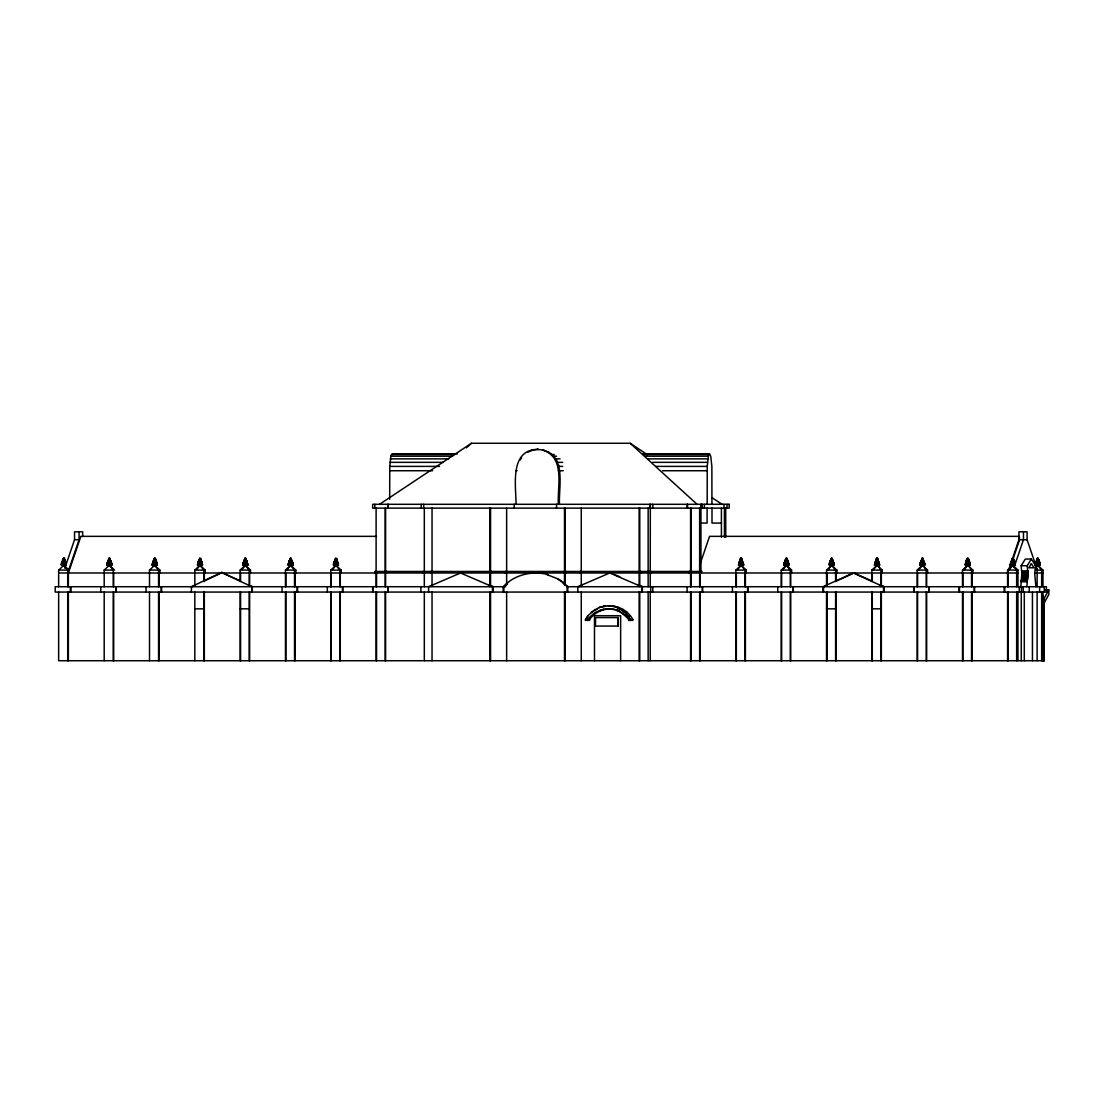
<?xml version="1.0" encoding="UTF-8"?>
<svg xmlns="http://www.w3.org/2000/svg" width="1104" height="1104" viewBox="0 0 1104 1104"><rect width="100%" height="100%" fill="white"/><g stroke="black" fill="none" stroke-linecap="round" stroke-linejoin="round"><path stroke-width="1.5" d="M1043.832 647.096L1043.984 602.743L1043.984 660.73L1044.08 602.743L1044.08 660.73L58.65 660.73L58.65 592.061M1020.814 586.721L1022.056 570.892M1026.858 586.721L1028.1 570.892L1021.614 570.892L1021.186 565.703L1025.34 559.038L1031.384 559.038L1035.566 565.703L1034.683 573.431L1035.911 586.721M876.935 558.748C878.08 558.831 877.542 557.658 876.286 558.941M922.254 558.748L923.013 558.569M967.573 558.748C969.864 558.265 965.351 558.514 968.429 558.941C967.725 555.781 963.654 564.185 966.635 566.269L968.456 566.269L969.588 565.055L968.263 558.748M1012.672 558.748C1014.383 557.603 1011.319 559.88 1012.782 558.182C1019.227 564.931 1006.337 561.274 1011.747 566.269L1013.817 566.269C1017.612 564.13 1013.127 562.253 1010.574 563.44L1015.183 564.241L1010.367 564.241L1011.043 563.978M1037.677 558.748L1038.533 558.941M63.728 558.845C62.928 556.071 67.91 562.529 64.874 566.269L62.804 566.269C57.919 559.079 66.806 566.2 66.185 563.978M109.268 558.748C110.386 559.19 110.027 557.189 108.62 558.941M154.588 558.748L155.443 558.941L153.939 558.941M199.907 558.748L200.597 558.748M245.226 558.748C246.385 558.928 245.778 557.589 244.577 558.941M290.545 558.748L291.249 558.486M335.864 558.748L336.734 558.941L335.588 558.279M740.977 558.748C741.833 558.955 741.847 557.272 740.329 558.941M786.296 558.748L787.152 558.941L785.648 558.941M831.616 558.748L832.306 558.748M389.684 499.27L389.767 466.385L390.871 456.2L392.058 453.951L457.277 453.951M707.167 504.307L707.25 466.385L708.368 456.2L709.555 453.951L710.741 456.2L711.859 466.385L711.942 504.307M108.785 558.748L109.379 558.182L109.475 558.941M158.576 586.721L158.576 570.078L155.471 566.269C157.43 564.931 156.395 559.756 153.47 560.625L155.912 560.625L155.36 559.894C152.642 560.998 154.808 556.595 155.305 558.941M290.752 558.941L290.531 558.21L288.53 563.178L292.781 563.178C289.883 560.515 286.005 564.503 289.621 566.269L291.691 566.269C296.162 564.779 288.586 556.83 291.318 559.894L289.538 560.377L290.324 558.941L289.745 559.894L291.98 560.873L289.317 560.873L291.87 560.625M335.064 560.625C329.227 566.297 342.378 567.249 337.106 561.384C332.621 564.172 335.92 556.444 336.071 558.941M740.494 558.748L741.074 558.182L741.184 558.941M785.496 560.625L783.812 565.055L785.358 566.269L788.96 565.055L787.525 561.384C783.316 563.827 785.951 556.651 786.986 558.748M830.815 560.625C825.143 566.255 838.019 567.194 832.844 561.384C828.373 564.172 831.671 556.444 831.823 558.941M882.22 572.99L882.22 570.078L878.066 566.269L879.598 565.055L877.942 559.894L876.203 560.377L876.921 558.21L877.142 558.941M927.539 572.99L927.539 570.078L923.386 566.269C928.229 564.006 920.143 559.424 922.792 558.941C923.054 561.329 925.442 564.434 923.137 566.269L919.798 565.055L922.585 558.279M1011.319 562.654L1011.664 560.377L1013.444 559.894C1010.505 560.321 1014.19 556.651 1012.023 558.941M1037.194 558.748L1038.077 558.279L1037.029 558.941M876.452 558.748L877.625 558.748M921.771 558.748L922.351 558.182L922.461 558.941M1012.189 558.748L1013.527 558.941M154.105 558.748L154.808 558.21L154.795 558.941M244.743 558.748L245.916 558.748M785.813 558.748L786.393 558.182L786.503 558.941M967.587 558.569L967.67 561.991M516.079 504.307C516.023 485.926 509.151 449.259 538.31 449.369L531.755 450.101M197.161 568.808L199.231 566.269L198.182 564.503L197.423 565.055L198.968 566.269L201.052 566.269C204.958 565.096 198.72 555.974 200.114 558.941M61.921 565.055L62.321 562.916M107.861 562.916C106.081 564.172 107.902 564.448 108.592 566.269L108.592 565.055M289.138 562.916L292.615 562.654L288.944 561.881L291.856 561.632L291.318 559.411C291.125 560.901 290.228 556.43 289.027 563.44M334.001 562.654L338.1 563.178L333.85 563.178L337.934 562.654L334.264 561.881C338.128 563.951 338.362 559.535 335.299 559.411L333.85 563.178L338.017 562.916L334.512 562.654M739.445 563.44C738.921 560.915 742.923 557.782 740.411 559.894L739.652 561.122L742.205 561.384L743.282 563.44L743.668 565.055L742.109 566.269L738.521 565.055L740.177 560.625M784.765 563.44C784.019 555.657 791.927 562.529 784.682 561.881L788.366 562.654L784.268 563.178L784.944 562.654M830.084 563.44C829.145 558.017 835.963 562.888 832.499 566.269L835.604 570.078L835.604 581.573M875.417 563.44L876.052 560.873L878.743 561.881C874.244 560.694 873.637 564.599 878.674 563.44L875.072 562.654C880.675 564.089 878.246 562.046 877.363 558.941C877.238 560.004 872.533 562.502 879.005 562.654M920.846 562.916L924.476 563.178L920.308 562.916L924.407 562.916L923.482 561.384L920.929 561.122L923.551 561.632L920.639 561.881L924.324 562.654M966.166 562.916L969.795 563.178L970.264 565.055L968.705 566.269L972.859 570.078L972.859 572.99M1011.264 562.916L1014.907 563.178L1010.726 562.916M153.18 562.916L152.104 565.055L153.649 566.269L157.251 565.055L155.347 558.569M878.163 561.384L878.95 565.055L877.818 566.269L874.478 565.055L875.582 562.654M879.626 565.055C873.512 566.035 872.905 563.15 879.377 563.978M966.221 562.654C965.31 556.319 975.356 564.599 965.476 563.44L970.085 564.241L965.269 564.241L969.505 564.503M111.711 563.978C109.572 563.426 104.3 563.923 108.33 566.269L110.414 566.269C115.12 564.765 106.978 556.871 110.041 559.894L110.497 560.377C105.97 559.673 106.729 566.173 111.78 564.241L106.964 564.241L111.2 564.503L110.152 566.269L113.257 570.078L113.257 586.721M155.429 558.845L156.602 565.055L152.228 564.503L157.03 563.978M289.662 560.873C294.161 560.639 292.45 568.67 288.917 563.978M245.433 558.941L245.212 558.21L243.943 562.405M107.985 562.405C107.723 556.319 112.691 562.309 108.468 560.625M153.304 562.405C153.221 559.024 151.51 567.125 157.099 564.241L152.283 564.241L152.959 563.978M198.623 562.405C199.727 560.225 198.568 558.21 200.68 559.894L201.135 560.377C196.829 559.549 195.656 569.002 202.598 565.055M244.936 558.569L242.742 565.055L246.371 566.269L247.889 565.055L245.654 558.403M920.957 562.405L921.454 560.625M1011.388 562.405L1011.65 561.384M1036.38 562.405C1035.966 559.935 1039.802 558.251 1037.111 559.894L1035.649 563.178L1039.899 563.178L1035.814 562.654C1038.726 560.777 1042.342 564.724 1038.809 566.269L1035.221 565.055L1036.325 562.654M65.812 562.654L62.128 561.881L65.55 561.881L62.417 561.122L64.736 559.894L63.411 558.941L62.707 561.384L65.357 561.384C60.582 560.308 61.231 564.627 65.881 562.916L61.948 562.405L62.569 561.881M153.566 561.384C155.747 556.347 150.834 563.095 155.899 561.632L152.807 562.405L156.74 562.916C145.673 561.812 161.115 565.469 155.015 558.941C152.159 559.976 157.334 559.866 154.256 558.941M744.965 586.721L744.965 570.078L741.86 566.269C744.013 564.889 742.619 559.59 739.363 561.881L743.13 562.916L739.114 562.654L743.199 563.178L738.949 563.178L739.625 562.654M829.67 562.916L833.837 563.178L829.587 563.178L830.263 562.654M203.895 581.573L203.895 570.078L200.79 566.269C203.481 564.296 200.707 561.329 197.892 563.178L202.142 563.178L198.044 562.654L198.748 561.881M249.214 584.996L249.214 570.078L246.109 566.269C248.8 564.296 246.026 561.329 243.211 563.178L247.462 563.178L243.363 562.654L244.067 561.881M1012.451 558.941L1013.444 559.411L1011.871 559.894L1014.107 560.873L1011.664 560.377L1012.34 558.941L1013.569 559.659L1011.954 560.377L1013.679 559.894L1013.099 558.941L1014.686 565.055L1013.555 566.269L1016.66 570.078L1016.66 586.721M63.176 558.569L64.211 558.279L63.08 558.941M64.805 568.229L74.534 539.732L74.534 531.797L82.676 531.797L82.676 536.558M67.717 572.99L79.074 539.732L79.074 531.797M700.309 563.426L709.555 536.351L1019.033 536.351M1007.593 572.99L1019.641 537.689M1009.332 569.802L1019.668 539.511M1013.955 567.622L1023.477 539.732L1023.477 531.797M877.777 558.845C873.499 559.562 881.917 561.66 875.914 560.377C877.045 559.659 878.701 558.044 876.383 558.569M1037.111 559.894C1039.761 558.458 1041.652 566.352 1035.731 562.916M108.247 560.377L110.276 559.894L108.537 560.377M969.643 562.654L965.959 561.881L968.87 561.632C961.349 561.011 972.638 561.425 967.007 559.411L968.581 559.894L966.842 560.377M63.949 558.941C65.688 558.265 61.286 557.865 64.625 559.659L63.163 559.894C68.503 561.812 60.085 559.135 64.515 559.411L64.17 558.941C67.151 566.531 58.802 557.437 64.515 559.894L65.164 560.873L62.514 560.873M1011.788 560.873C1013.748 559.88 1017.847 568.036 1010.312 564.503L1015.252 564.503M740.094 560.873C740.508 561.246 744.607 563.744 740.287 559.659C739.97 558.224 746.235 563.868 739.363 561.881M968.415 558.845L968.801 560.377L966.552 560.377C972.196 560.308 964.717 562.088 967.007 559.894M199.106 560.625C204.806 560.611 196.981 561.729 199.686 558.403M1039.112 560.873C1031.44 557.437 1044.177 561.632 1036.877 560.625M876.369 559.894C879.778 559.535 875.279 558.914 876.452 559.659M199.175 560.377C200.983 559.521 200.431 558.762 199.341 559.894L198.886 560.377M1042.342 602.743L1044.301 602.743L1044.301 598.161L1048.8 589.95L1045.35 589.95M1044.301 602.743L1048.8 594.532L1048.8 589.95M1027.658 570.892L1027.231 565.703L1031.384 559.038M614.79 609.353A25.944 25.682 90 0 0 590.06 618.764L589.508 620.379L585.355 620.379L587.894 615.701L595.028 609.574M599.182 610.595L603.64 609.353L594.808 612.623L587.894 618.764L587.521 620.379M587.563 619.606L587.894 618.764M831.284 558.941C834.003 560.128 831.257 559.535 831.05 559.411C830.374 559.259 836.929 562.598 830.001 561.881L833.686 562.654M1036.946 560.377L1038.685 559.894L1037.456 558.941M877.942 559.894L876.714 558.941M923.689 560.873L921.233 560.377L923.261 559.894L921.688 559.411C920.791 559.714 926.477 561.011 921.026 560.873M155.222 558.403L154.16 558.569M336.499 558.403L335.437 558.569M831.395 558.403L832.25 558.403M922.889 558.403L921.702 558.569M968.332 558.569L967.145 558.569M291.18 558.403L290.117 558.569M519.998 460.051L521.668 457.843M786.931 558.403L785.869 558.569M740.425 558.569L741.612 558.403M108.716 558.569L109.903 558.403M244.674 558.569L245.447 558.21M1012.12 558.569L1013.389 558.941L1013.003 558.279M1037.125 558.569C1038.685 557.451 1038.823 560.142 1037.111 559.411M242.48 568.808L244.55 566.269L243.501 564.503L242.742 565.055L247.917 565.055M286.764 570.078L289.869 566.269L288.82 564.503L288.061 565.055L293.236 565.055M332.083 570.078L335.188 566.269L334.153 564.503L333.38 565.055L334.94 566.269L338.528 565.055M737.196 570.078L740.301 566.269L739.252 564.503L738.493 565.055L743.668 565.055M782.515 570.078L785.62 566.269L784.571 564.503L783.812 565.055L788.987 565.055M827.834 570.078L830.939 566.269L829.891 564.503L829.132 565.055L830.677 566.269L834.279 565.055M873.154 570.078L876.259 566.269L875.21 564.503L874.451 565.055M918.473 570.078L921.578 566.269L920.529 564.503L919.77 565.055L924.945 565.055M963.792 570.078L966.897 566.269L965.848 564.503L965.089 565.055L970.264 565.055M1008.89 570.078L1011.995 566.269L1010.96 564.503L1010.188 565.055L1015.363 565.055M153.787 560.625L156.023 560.873L153.566 560.377L155.485 559.659M246.661 560.873L244.66 559.894C243.694 557.81 249.118 561.936 244.426 560.625M336.554 559.659L337.3 560.873L334.857 560.377L336.761 559.659L335.533 558.941M787.055 558.569L787.732 560.873L785.275 560.377L787.18 559.659L785.965 558.941M830.594 560.377L832.499 559.659L830.926 559.659L832.844 560.377L830.594 560.377C836.749 561.536 828.304 559.728 832.388 559.411L833.63 565.055L829.242 564.503L834.058 563.978M67.717 586.721L67.717 570.078L64.612 566.269L65.757 565.055L64.17 558.941L65.757 565.055L61.369 564.503M294.533 586.721L294.533 570.078L291.428 566.269L292.56 565.055L290.973 558.941M339.853 586.721L339.853 570.078L336.748 566.269L337.879 565.055L336.568 558.845M790.285 586.721L790.285 570.078L787.18 566.269L788.311 565.055L787.138 558.845M1041.665 586.721L1041.665 570.078L1038.56 566.269C1041.279 562.943 1036.835 559.217 1038.008 558.279M1012.451 558.403L1012.892 558.941M58.65 586.721L58.65 570.078L62.804 566.269L62.804 565.055M104.19 586.721L104.19 570.078L108.33 566.269L108.33 565.055M149.509 586.721L149.509 570.078L153.649 566.269L153.649 565.055M194.828 584.996L194.828 570.078L198.968 566.269L198.968 565.055M240.148 581.573L240.148 570.078L244.301 566.269L244.301 565.055M285.467 586.721L285.467 570.078L289.621 566.269L289.621 565.055M330.786 586.721L330.786 570.078L334.94 566.269L334.94 565.055M735.899 586.721L735.899 570.078L740.039 566.269L740.039 565.055M781.218 586.721L781.218 570.078L785.358 566.269L785.358 565.055M826.537 584.996L826.537 570.078L830.677 566.269L830.677 565.055M871.856 581.573L871.856 570.078L875.996 566.269L875.996 565.055M917.176 586.721L917.176 570.078L921.316 566.269L921.316 565.055M962.495 586.721L962.495 570.078L966.635 566.269L966.635 565.055M1007.593 586.721L1007.593 570.078L1011.747 566.269L1011.747 565.055M504.28 586.721L507.578 583.685M466.385 447.865L471.436 443.27L630.177 443.27L647.413 454.71M244.219 560.377L246.454 560.377L244.55 559.659L246.068 558.845M742.412 560.873L739.956 560.377L741.75 559.894C738.314 557.396 746.125 561.881 739.749 560.873M785.413 560.873L787.387 560.873L785.179 560.625L787.621 560.625L787.069 559.894C784.144 557.41 789.857 561.798 788.311 565.055L783.923 564.503L788.739 563.978M107.916 562.654L111.421 562.916L107.488 562.405L108.109 561.881M153.428 561.881L152.807 562.405L156.575 562.405L155.968 561.881C153.898 557.713 156.796 559.659 153.856 560.377M289.193 562.654L292.698 562.916L288.765 562.405L289.386 561.881M337.369 562.405L334.084 562.405L334.705 561.881M743.047 562.654L738.949 563.178L742.592 562.916L739.197 562.405L739.818 561.881M784.351 562.916L788.449 562.916L784.516 562.405L785.137 561.881M833.12 562.405L829.835 562.405L830.456 561.881M878.439 562.405L875.155 562.405L875.776 561.881M921.095 561.881L920.391 562.654L924.407 562.916M1011.512 561.881L1010.809 562.654L1014.824 562.916L1013.099 558.941L1013.444 559.894L1012.106 559.411M1036.794 560.873L1036.256 561.384L1038.988 561.632L1036.063 561.881L1039.237 562.654L1035.897 562.405L1036.518 561.881M64.06 558.279L64.432 558.748M922.944 558.486C921.288 558.997 923.786 559.328 921.564 559.659L923.482 560.377L921.233 560.377M108.468 559.894L110.276 559.894L108.703 559.411L109.696 558.941C110.952 571.141 112.829 559.59 108.151 560.625L110.593 560.625L108.785 559.659M155.912 560.625L153.787 559.894L155.36 559.411L156.52 564.503L152.283 564.241M200.597 559.659C200.114 563.702 204.971 563.137 198.789 560.625C204.682 561.108 196.581 559.769 200.68 559.411L201.922 565.055L197.547 564.503L202.487 564.503M1037.194 559.659L1038.685 559.894M599.182 607.545L591.289 612.32M62.017 564.503L61.258 565.055L66.419 565.055M107.543 564.503L106.784 565.055L111.959 565.055M379.555 504.307L471.436 443.27M876.134 560.625L878.37 560.873M966.345 560.873L968.801 560.377M1011.871 560.625L1014.107 560.873M156.658 562.654L152.987 561.881L156.409 561.881L153.704 560.873M199.024 560.873L201.728 561.881L198.306 561.881L201.977 562.654M244.343 560.873L247.048 561.881L243.625 561.881L247.296 562.654L245.654 558.941L244.426 559.894L245.999 559.411M337.106 561.384L334.443 561.384L334.981 560.873M921.371 560.873L923.261 560.625M966.248 561.122L968.898 560.625L966.248 561.122L969.381 561.881L965.959 561.881M111.338 562.654L107.668 561.881L110.579 561.632L108.316 561.122M153.635 561.122L156.216 561.384M197.961 562.916C210.257 563.012 192.096 560.556 200.997 560.873L200.335 558.941L201.839 564.503L197.602 564.241L198.278 563.978M246.606 561.881C240.713 561.922 246.923 559.135 246.854 562.916M291.856 561.632L289.124 561.384L291.635 560.873L289.427 560.625M784.682 561.881L787.594 561.632L784.972 561.122M875.32 561.881L878.232 561.632L875.513 561.384L878.025 560.873L875.817 560.625L878.26 560.625M921.302 561.122L923.882 561.384M65.964 563.178L61.631 563.44M107.668 561.881L111.09 561.881L107.944 561.122L110.359 560.873L109.696 558.941L110.897 562.916L107.254 563.178L111.504 563.178L107.405 562.654L110.828 562.654L109.696 558.941L111.283 565.055L106.909 564.503L111.849 564.503L107.033 563.978M155.36 559.894L155.015 558.941L156.216 562.916L152.573 563.178L156.823 563.178L152.725 562.654M1037.47 558.279L1037.884 558.941M110.041 559.411L108.703 559.894M338.307 563.978L333.505 564.503L337.879 565.055L336.416 558.845L335.064 559.894L337.189 560.625L334.747 560.625L336.803 560.377M967.173 559.411L968.139 558.941L969.588 565.055L965.2 564.503L970.016 563.978M1012.285 559.411L1013.362 558.748M63.245 558.486L64.57 558.748M240.575 572.99L240.575 581.008L221.587 572.438L191.378 586.721L191.378 592.061M192.248 586.721L195.256 585.286M204.323 581.008L222.456 572.438M823.943 586.721L826.965 585.341L826.965 572.99M852.647 573.666L836.032 581.228L836.032 572.99M578.882 586.721L581.932 585.41M527.726 452.226L532.832 450.101M741.736 558.569L740.48 558.845M61.493 563.978L65.66 564.503L61.438 564.241L62.114 563.978M247.669 563.978L242.921 564.241L243.598 563.978M337.755 564.241L333.56 564.241L334.236 563.978M743.42 563.978L738.673 564.241L739.349 563.978M788.173 564.241L783.992 564.241L784.668 563.978M833.492 564.241L829.311 564.241L829.987 563.978M244.508 560.377L246.233 559.894M289.828 560.377L291.553 559.894M335.147 560.377L336.872 559.894L336.706 558.845M740.246 560.377L741.985 559.894L740.411 559.411L741.405 558.941L742.992 565.055L738.604 564.503L743.544 564.503L742.854 564.241M603.64 606.289L598.961 607.545L605.585 606.289L603.419 606.289C614.818 604.081 627.458 609.022 632.84 619.606L632.84 620.379L628.7 620.379L628.7 619.606M785.565 560.377L787.304 559.894L785.731 559.411L786.724 558.941M336.292 558.941L335.064 559.894L336.872 559.894M741.75 559.411L740.177 559.894L741.985 559.894M787.069 559.411L785.496 559.894L787.304 559.894M968.263 559.659L966.773 559.894L968.581 559.894M62.417 561.122L64.819 560.873L64.17 558.941L65.66 564.503M153.263 561.122L155.678 560.873L155.015 558.941L156.423 563.978M334.54 561.122L336.955 560.873M739.652 561.122L742.067 560.873L741.405 558.941M830.291 561.122C833.851 560.252 833.313 562.391 830.001 561.881M1014.742 562.654L1011.071 561.881L1014.493 561.881L1011.347 561.122L1013.996 560.625M603.419 609.353C611.023 608.014 618.668 609.946 625.181 615.383C633.544 624.243 619.993 609.932 617.288 610.595M62.128 561.881L65.039 561.632M198.306 561.881L201.218 561.632M243.625 561.881L246.537 561.632M334.264 561.881L337.175 561.632M1011.071 561.881L1013.914 561.384M288.53 563.178L292.174 562.916M333.85 563.178L337.493 562.916M784.268 563.178L788.518 563.178L784.834 563.178M829.587 563.178L833.23 562.916M874.906 563.178L878.549 562.916M969.795 563.178L966.11 563.178M1014.3 562.916L1011.209 563.178M1035.649 563.178L1039.292 562.916M559.452 504.307C558.541 487.209 566.78 455.441 542.699 450.101C565.745 457.139 557.147 486.974 558.376 504.307M547.805 452.226L548.881 452.226M642.625 453.951L709.555 453.951M391.451 454.517L454.945 454.517M550.937 454.517L554.277 454.517M643.715 454.517L708.934 454.517M552.179 455.621L553.256 455.621M390.871 456.2L452.654 456.2M553.283 456.2L556.609 456.2M644.86 456.2L708.368 456.2M390.374 458.864L448.721 458.864M555.064 458.864L560.059 458.864M647.8 458.864L707.871 458.864M555.533 460.051L556.623 460.051M390.002 462.341L443.201 462.341M557.699 462.341L562.695 462.341M652.574 462.341L707.485 462.341M557.658 465.212L558.734 465.212M389.767 466.385L439.53 466.385M557.686 466.385L562.695 466.385M655.762 466.385L707.25 466.385M389.684 470.732L432.589 470.732M516.079 470.732L517.155 470.732M558.376 470.732L559.452 470.732M559.921 470.732L563.261 470.732M662.552 470.732L707.167 470.732M700.985 523.061L707.098 523.061L707.098 508.13M721.409 523.061L711.997 523.061L711.997 508.13M376.588 536.351L80.868 536.351L68.365 572.99L68.365 586.721M74.534 539.732L79.074 539.732M1027.079 539.732L1018.951 539.732L1018.951 531.797L1027.079 531.797L1027.079 539.732L1037.346 569.816M108.992 558.279L109.6 558.279M154.312 558.279L155.002 558.279M199.631 558.279L200.321 558.279M244.95 558.279L245.64 558.279M290.269 558.279L290.959 558.279M740.701 558.279L741.377 558.279M786.02 558.279L786.628 558.279M831.34 558.279L832.016 558.279M876.659 558.279L877.156 558.21M921.978 558.279L922.654 558.279M1038.367 558.748L1037.18 558.845M64.515 559.411L62.942 559.894M155.36 559.411L154.022 559.411L155.278 559.659M199.341 559.411L200.68 559.411M289.979 559.411L291.318 559.411M335.299 559.411L336.637 559.411M831.05 559.411L832.388 559.411M876.369 559.411L877.708 559.411M921.688 559.411L923.261 559.894M967.007 559.411L968.346 559.411M200.804 559.659L199.231 559.659L200.749 558.845M244.55 559.659L246.123 559.659M289.869 559.659L291.442 559.659M336.761 559.659L335.188 559.659L336.637 559.894M740.287 559.659L741.86 559.659M785.606 559.659L787.18 559.659M877.818 559.659L876.245 559.659L878.163 560.377L875.914 560.377M1011.995 559.659L1013.569 559.659M1036.987 559.659L1038.56 559.659M153.787 559.894L155.595 559.894M199.106 559.894L200.914 559.894M1011.871 559.894L1013.362 559.659M64.957 560.377L62.721 560.377L65.164 560.873M153.566 560.377L155.816 560.377M334.857 560.377L337.093 560.377M785.275 560.377L787.525 560.377M1036.656 560.377L1038.45 559.894M246.551 560.625L244.108 560.625L246.316 560.873L245.654 558.941L247.241 565.055L242.866 564.503L247.807 564.503L247.117 564.241M739.859 560.625L742.302 560.625M832.94 560.625L830.498 560.625L832.706 560.873L832.223 559.411M923.579 560.625L921.136 560.625L923.344 560.873M1039.002 560.625L1036.352 561.122L1039.485 561.881L1036.063 561.881M334.636 560.873L337.3 560.873M785.068 560.873L787.732 560.873M830.387 560.873L833.051 560.873M1011.347 561.122L1014.3 561.384M107.847 561.384L110.897 561.384M198.485 561.384L201.535 561.384M243.805 561.384L246.854 561.384M289.124 561.384L292.174 561.384M334.443 561.384L337.493 561.384M739.556 561.384L742.606 561.384M784.875 561.384L787.925 561.384M830.194 561.384L833.244 561.384M875.513 561.384L878.563 561.384M1036.256 561.384L1039.306 561.384M288.944 561.881L292.367 561.881L291.787 561.384M920.639 561.881L924.062 561.881L923.482 561.384M61.948 562.405L65.729 562.405L64.17 558.941L65.578 563.978M107.488 562.405L111.256 562.405L109.696 558.941L111.104 563.978M201.894 562.405L198.127 562.405L202.06 562.916M247.213 562.405L243.28 562.916M288.765 562.405L292.532 562.405L291.925 561.881M334.084 562.405L337.852 562.405L337.244 561.881M739.197 562.405L742.964 562.405L742.343 561.881M784.516 562.405L788.284 562.405L787.663 561.881M829.835 562.405L833.603 562.405L832.982 561.881M875.155 562.405L878.922 562.405M924.241 562.405L920.474 562.405L923.758 562.405M969.56 562.405L965.793 562.405L969.726 562.916L968.801 561.384M1014.659 562.405L1010.891 562.405L1014.231 562.654M1035.897 562.405L1039.83 562.916M65.302 562.654L61.865 562.654L65.357 562.916L64.17 558.941L65.233 562.405M198.044 562.654L201.466 562.654L200.335 558.941L200.68 559.894M243.363 562.654C248.621 565.703 245.737 558.514 245.916 559.659M288.682 562.654L292.049 562.405M969.133 562.654L965.71 562.654L969.188 562.916M739.031 562.916L743.13 562.916M874.989 562.916L879.088 562.916M965.627 562.916L969.726 562.916M920.791 563.178L923.869 562.916A20.369 12.075 90 0 1 924.186 564.503M107.171 563.44L111.573 563.44M152.49 563.44L156.892 563.44M202.211 563.44L197.809 563.44L202.418 564.241L197.602 564.241M247.531 563.44L243.128 563.44L247.738 564.241L242.921 564.241M292.85 563.44L288.448 563.44L293.057 564.241L288.241 564.241L292.988 563.978M338.169 563.44L333.767 563.44L338.376 564.241L333.56 564.241M743.282 563.44L738.88 563.44L743.489 564.241L738.673 564.241M788.601 563.44L784.199 563.44L788.808 564.241L783.992 564.241M833.92 563.44L829.518 563.44L834.127 564.241L829.311 564.241M879.239 563.44L874.837 563.44L879.446 564.241L874.63 564.241L878.867 564.503L874.699 563.978M924.559 563.44L920.156 563.44L924.766 564.241L919.949 564.241L924.186 564.503M1039.982 563.44L1035.58 563.44L1040.189 564.241L1035.373 564.241L1040.12 563.978M924.697 563.978L919.88 564.503L924.269 565.055L922.682 558.941L923.027 559.894M61.438 564.241L66.24 564.241M152.228 564.503L157.168 564.503L152.352 563.978M288.185 564.503L293.126 564.503L292.436 564.241M157.279 565.055L152.104 565.055L152.863 564.503L153.911 566.269L153.911 565.055M1040.368 565.055L1035.193 565.055L1035.952 564.503L1037.001 566.269L1037.001 565.055M1021.186 565.703L1027.231 565.703M58.65 570.078L69.014 570.078L64.874 566.269L64.874 565.055M104.19 570.078L114.554 570.078L110.414 566.269M149.509 570.078L159.873 570.078L159.873 572.99M194.828 570.078L205.192 570.078L205.192 572.99M240.148 570.078L250.511 570.078L250.511 572.99M285.467 570.078L295.831 570.078L295.831 572.99M330.786 570.078L341.15 570.078L341.15 572.99M735.899 570.078L746.263 570.078L746.263 572.99M781.218 570.078L791.582 570.078L791.582 572.99M826.537 570.078L836.901 570.078L836.901 572.99M871.856 570.078L882.22 570.078M917.176 570.078L927.539 570.078M962.495 570.078L972.859 570.078M1007.593 570.078L1017.957 570.078L1017.957 586.721M1035.621 570.078L1042.963 570.078L1042.963 586.721M702.103 571.458L374.725 571.458L374.725 572.99M1022.056 572.162L1028.1 572.162M58.65 572.99L1017.957 572.99M1035.621 572.99L1042.963 572.99M1022.042 573.431L1028.086 573.431M503.189 592.061L503.189 586.721C514.436 574.632 532.252 570.464 547.97 574.591M1022 574.673L1028.045 574.673M1021.931 575.86L1027.976 575.86M1021.849 576.992L1027.893 576.992M1021.738 578.027L1027.783 578.027M1021.614 578.965L1027.658 578.965M546.894 574.591L558.886 579.269L568.174 586.721M1021.476 579.779L1027.52 579.779M1021.324 580.456L1027.369 580.456M1021.159 580.994L1027.203 580.994M1020.993 581.38L1027.037 581.38M1020.814 581.601L1026.858 581.601M557.81 579.269L563.785 582.677M505.618 586.721L55.2 586.721L55.2 592.061L1046.413 592.061L1046.413 586.721L566.835 586.721M1042.342 598.161L1044.301 598.161M610.181 605.875L608.014 605.875L612.844 606.289M614.79 606.289L612.623 606.289L617.288 607.545M619.234 607.545L617.067 607.545L625.181 612.32L630.867 620.379M194.828 608.828L203.895 608.828M240.148 608.828L249.214 608.828M826.537 608.828L835.604 608.828M871.856 608.828L880.923 608.828M594.808 609.574L596.974 609.574M623.401 609.574L621.235 609.574L628.148 615.701L630.674 620.379M624.961 612.32L627.127 612.32M587.894 615.701L585.575 620.379M628.148 615.701L630.315 615.701M585.355 619.606L589.508 619.606M630.674 619.606L632.84 619.606M1010.367 564.241L1014.604 564.503M787.911 562.916L784.433 562.654L787.801 562.405M62.611 560.625L64.819 560.873M289.538 560.377L291.98 560.873M537.22 449.369L543.775 450.101M1039.554 564.241L1040.244 564.503L1035.304 564.503L1039.692 565.055L1038.45 559.411M878.812 564.241L879.502 564.503L874.561 564.503L878.95 565.055L877.363 558.941M615.397 574.949L619.965 576.909M638.222 584.761L642.79 586.721M489.003 584.761L493.571 586.721M854.165 572.99L872.284 581.228L872.284 572.99M879.847 584.665L884.373 586.721M252.664 586.721L249.642 585.286L249.642 572.99M221.587 572.438L251.795 586.721L251.795 592.061M967.242 558.941L968.456 559.659M712.011 497.628L722.057 504.307M108.772 558.845L109.765 558.569M630.177 443.27L697.052 504.307M1013.817 566.269L1017.957 570.078M832.747 566.269L836.901 570.078M787.428 566.269L791.582 570.078M742.109 566.269L746.263 570.078M562.695 582.677L567.097 586.721L567.097 592.061M337.01 566.269L341.15 570.078M291.691 566.269L295.831 570.078M246.371 566.269L250.511 570.078M201.052 566.269L205.192 570.078M155.733 566.269L159.873 570.078M1042.963 570.078L1038.809 566.269L1038.809 565.055M628.148 618.764L628.921 620.379M1042.645 595.125L1043.86 598.161L1043.763 660.73M1042.645 599.707L1043.86 602.743M1038.284 559.411L1038.685 560.625M832.388 559.894L832.043 558.941L832.844 561.384M245.999 559.894L245.654 558.941L247.158 564.503M201.742 563.978L200.335 558.941L200.845 560.377M246.316 560.873L245.654 558.941L247.061 563.978M156.326 563.44L155.015 558.941L155.678 560.873M111.007 563.44L109.696 558.941L110.359 560.873M246.468 561.384L245.654 558.941L246.965 563.44M201.646 563.44L200.335 558.941L201.149 561.384M155.015 558.941L155.83 561.384M109.696 558.941L110.648 561.881M200.335 558.941L201.287 561.881M64.17 558.941L65.467 563.44M1044.246 586.721L1044.246 592.061M1043.97 602.743L1044.08 660.73M1043.473 602.743L1043.473 660.73M1043.128 602.743L1043.128 660.73M1042.963 592.061L1042.742 660.73M1041.665 592.061L1041.665 660.73M1039.72 586.721L1039.582 592.061M1038.56 565.055L1038.56 566.269M1037.125 569.181L1037.125 586.721M1037.125 592.061L1037.125 660.73M1036.739 565.055L1036.739 566.269M1032.447 592.061L1032.447 660.73M1029.245 586.721L1029.245 592.061M1024.291 592.061L1024.291 660.73M1023.201 586.721L1023.201 592.061M1021.421 586.721L1021.421 592.061M1021.269 592.061L1021.269 660.73M1019.254 586.721L1019.254 592.061M1017.957 592.061L1017.957 660.73M1016.66 592.061L1016.66 660.73M1013.555 565.055L1013.555 566.269M1008.242 572.99L1008.242 586.721M1008.242 592.061L1008.242 660.73M1007.593 592.061L1007.593 660.73M1004.792 586.721L1004.792 592.061M1004.143 586.721L1004.143 592.061M974.584 586.721L974.584 592.061M974.142 586.721L974.142 592.061M971.989 572.99L971.989 586.721M971.989 592.061L971.989 660.73M971.561 586.721L971.561 570.078L968.456 565.055M971.561 592.061L971.561 660.73M962.923 572.99L962.923 586.721M962.923 592.061L962.923 660.73M962.495 592.061L962.495 660.73M959.473 586.721L959.473 592.061M959.045 586.721L959.045 592.061M929.264 586.721L929.264 592.061M928.823 586.721L928.823 592.061M926.67 572.99L926.67 586.721M926.67 592.061L926.67 660.73M926.242 586.721L926.242 570.078L923.137 565.055M926.242 592.061L926.242 660.73M917.603 572.99L917.603 586.721M917.603 592.061L917.603 660.73M917.176 592.061L917.176 660.73M914.153 586.721L914.153 592.061M913.712 586.721L913.712 592.061M883.945 586.721L883.945 592.061M883.504 592.061L883.504 586.721L853.295 572.99L823.073 586.721L823.073 592.061M881.351 572.99L881.351 585.341M881.351 592.061L881.351 660.73M880.923 586.721L880.923 570.078L877.818 565.055M880.923 592.061L880.923 660.73M872.284 592.061L872.284 660.73M871.856 592.061L871.856 660.73M836.032 592.061L836.032 660.73M835.604 592.061L835.604 660.73M832.499 565.055L832.499 566.269M826.965 592.061L826.965 660.73M826.537 592.061L826.537 660.73M823.515 586.721L823.515 592.061M793.307 586.721L793.307 592.061M792.865 586.721L792.865 592.061M790.712 572.99L790.712 586.721M790.712 592.061L790.712 660.73M790.285 592.061L790.285 660.73M787.18 565.055L787.18 566.269M781.646 572.99L781.646 586.721M781.646 592.061L781.646 660.73M781.218 592.061L781.218 660.73M777.754 586.721L777.754 592.061M747.974 586.721L747.974 592.061M747.546 586.721L747.546 592.061M745.393 572.99L745.393 586.721M745.393 592.061L745.393 660.73M744.965 592.061L744.965 660.73M741.86 565.055L741.86 566.269M736.327 572.99L736.327 586.721M736.327 592.061L736.327 660.73M735.899 592.061L735.899 660.73M732.435 586.721L732.435 592.061M727.012 504.307L727.012 508.13M725.728 508.13L725.728 537.22M724.431 508.13L724.431 537.22M723.989 504.307L723.989 508.13M721.409 508.13L721.409 537.22M704.393 504.307L704.393 508.13M702.655 586.721L702.655 592.061M702.227 504.307L702.227 508.13M702.227 586.721L702.227 592.061M701.371 504.307L701.371 508.13M700.943 504.307L700.943 571.458M700.681 571.458L700.681 572.99M700.074 571.458L700.074 586.721M700.074 592.061L700.074 660.73M699.646 508.13L699.646 586.721M699.646 592.061L699.646 660.73M691.007 508.13L691.007 586.721M691.007 592.061L691.007 660.73M690.58 508.13L690.58 586.721M690.58 592.061L690.58 660.73M689.627 571.458L689.627 572.99M689.2 571.458L689.2 572.99M687.557 504.307L687.557 508.13M687.116 504.307L687.116 508.13M687.116 586.721L687.116 592.061M652.809 504.307L652.809 508.13M652.809 586.721L652.809 592.061M651.263 571.458L651.263 572.99M650.725 586.721L650.725 592.061M650.325 504.307L650.228 586.721M650.228 592.061L650.228 660.73M649.787 504.307L649.787 508.13M649.18 571.458L649.18 572.99M648.145 508.13L648.145 586.721M648.145 592.061L648.145 660.73M642.349 586.721L642.349 592.061M641.7 592.061L641.7 586.721L609.753 572.99L577.806 586.721L577.806 592.061M640.803 571.458L640.803 572.99M640.154 571.458L640.154 572.99M639.768 508.13L639.768 585.424M639.768 592.061L639.768 660.73M639.119 508.13L639.119 586.721M639.119 592.061L639.119 660.73M620.641 660.73L620.641 615.728L594.49 615.728L594.49 660.73M617.895 617.591L617.895 626.065M581.256 508.13L581.256 586.721M581.256 592.061L581.256 660.73M580.525 571.458L580.525 572.99M579.876 571.458L579.876 572.99M567.746 586.721L567.746 592.061M566.186 571.458L566.186 572.99M565.538 571.458L565.538 572.99M565.151 508.13L565.151 584.996M565.151 592.061L565.151 660.73M564.503 508.13L564.503 584.996M564.503 592.061L564.503 660.73M556.526 504.307L556.526 508.13M514.229 504.307L514.229 508.13M506.639 508.13L506.639 584.996M506.639 592.061L506.639 660.73M505.908 571.458L505.908 572.99M505.259 571.458L505.259 572.99M503.838 586.721L503.838 592.061M493.129 586.721L493.129 592.061M492.481 592.061L492.481 586.721L460.534 572.99L428.587 586.721L428.587 592.061M491.584 571.458L491.584 572.99M490.935 571.458L490.935 572.99M490.549 508.13L490.549 585.424M490.549 592.061L490.549 660.73M489.9 508.13L489.9 586.721M489.9 592.061L489.9 660.73M432.037 508.13L432.037 584.996M432.037 592.061L432.037 660.73M431.305 571.458L431.305 572.99M430.657 571.458L430.657 572.99M424.309 508.13L424.309 586.721M424.309 592.061L424.309 660.73M423.688 504.307L423.688 508.13M422.929 571.458L422.929 572.99M421.204 504.307L421.204 508.13M420.859 586.721L420.859 592.061M388.194 504.307L388.194 508.13M388.194 586.721L388.194 592.061M387.752 504.307L387.752 508.13M387.752 586.721L387.752 592.061M386.635 571.458L386.635 572.99M386.207 571.458L386.207 572.99M385.6 508.13L385.6 586.721M385.6 592.061L385.6 660.73M385.172 508.13L385.172 586.721M385.172 592.061L385.172 660.73M376.547 571.458L376.547 586.721M376.547 592.061L376.547 660.73M376.105 508.13L376.105 586.721M376.105 592.061L376.105 660.73M374.822 504.307L374.822 508.13M373.083 586.721L373.083 592.061M372.655 586.721L372.655 592.061M342.875 586.721L342.875 592.061M342.433 586.721L342.433 592.061M340.28 572.99L340.28 586.721M340.28 592.061L340.28 660.73M339.853 592.061L339.853 660.73M336.748 565.055L336.748 566.269M331.228 572.99L331.228 586.721M331.228 592.061L331.228 660.73M330.786 592.061L330.786 660.73M327.336 586.721L327.336 592.061M297.556 586.721L297.556 592.061M297.114 586.721L297.114 592.061M294.961 572.99L294.961 586.721M294.961 592.061L294.961 660.73M294.533 592.061L294.533 660.73M291.428 565.055L291.428 566.269M285.908 572.99L285.908 586.721M285.908 592.061L285.908 660.73M285.467 592.061L285.467 660.73M282.017 586.721L282.017 592.061M252.236 586.721L252.236 592.061M249.642 592.061L249.642 660.73M249.214 592.061L249.214 660.73M246.109 565.055L246.109 566.269M240.575 592.061L240.575 660.73M240.148 592.061L240.148 660.73M204.323 572.99L204.323 581.573M204.323 592.061L204.323 660.73M203.895 592.061L203.895 660.73M200.79 565.055L200.79 566.269M199.231 565.055L199.231 566.269M194.828 592.061L194.828 660.73M161.598 586.721L161.598 592.061M161.156 586.721L161.156 592.061M159.004 572.99L159.004 586.721M159.004 592.061L159.004 660.73M158.576 592.061L158.576 660.73M155.471 565.055L155.471 566.269M149.509 592.061L149.509 660.73M146.059 586.721L146.059 592.061M116.279 586.721L116.279 592.061M115.837 586.721L115.837 592.061M113.684 572.99L113.684 586.721M113.684 592.061L113.684 660.73M113.257 592.061L113.257 660.73M110.152 565.055L110.152 566.269M104.19 592.061L104.19 660.73M100.74 586.721L100.74 592.061M70.96 586.721L70.96 592.061M70.311 586.721L70.311 592.061M68.365 592.061L68.365 660.73M67.717 592.061L67.717 660.73M64.612 565.055L64.612 566.269M616.294 609.67A25.944 25.682 90 0 1 619.234 610.595M1043.832 601.928A20.452 2.912 90 0 1 1044.039 600.811M1031.384 563.675L1028.818 567.787L1033.965 567.787L1031.384 563.675M966.621 561.122L969.202 561.384L966.621 561.122M729.178 504.307L372.655 504.307L372.655 508.13L729.178 508.13L729.178 504.307M618.281 617.591L595.511 617.591L595.511 626.065L618.281 626.065L618.281 617.591"/></g></svg>
